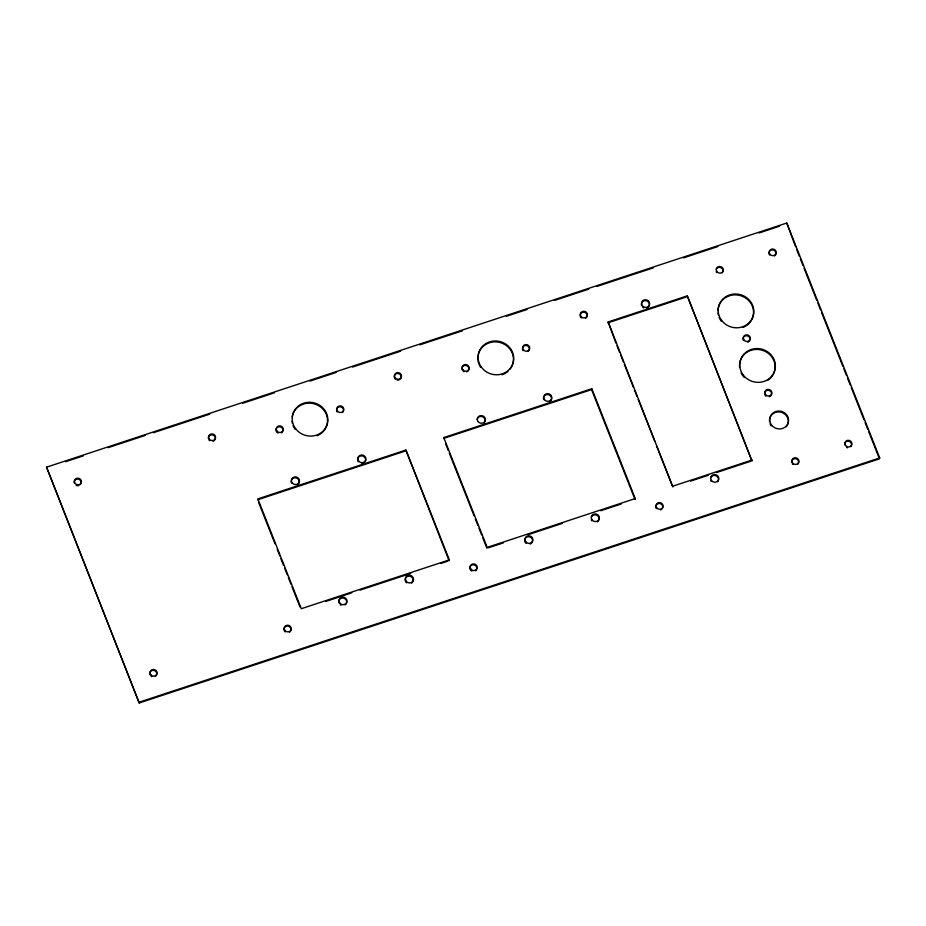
<?xml version="1.0" encoding="UTF-8"?>
<svg xmlns="http://www.w3.org/2000/svg" width="926" height="926" viewBox="0 0 926 926"><rect width="100%" height="100%" fill="white"/><g stroke="black" fill="none" stroke-linecap="round" stroke-linejoin="round"><path stroke-width="1.39" d="M46.555 467.167L139.201 702.984L879.445 458.833L879.7 457.942L786.799 223.016L46.555 467.167L139.201 702.984M449.341 559.883L449.087 560.762L405.912 450.048L257.845 498.882L301.274 608.718L449.341 559.883L405.912 450.048M443.751 437.57L443.496 438.449L591.564 389.615L591.818 388.735L443.751 437.57L487.18 547.393L635.248 498.558L591.818 388.735M615.894 343.014L608.174 321.947L687.289 295.857L751.935 460.87L687.289 295.857M635.248 498.558L634.993 499.438L591.564 389.615M672.832 486.96L608.174 321.947M786.799 223.016L795.561 246.721M65.526 461.715L83.386 455.824M108.099 447.675L145.185 435.44M153.427 432.72L209.727 414.154M242.693 403.273L274.281 392.855M309.99 381.084L336.08 372.472M352.563 367.043L400.622 351.185M419.848 344.842L462.421 330.802M506.372 316.31L526.975 309.515M554.442 300.452L588.774 289.132M597.015 286.412L653.328 267.834M683.538 257.868L717.87 246.547M759.077 232.958L779.669 226.164M607.919 322.827L687.023 296.737M257.59 499.774L405.657 450.927M673.086 486.081L752.19 459.99M325.697 601.46L351.753 592.86M359.971 590.151L410.704 573.425M440.857 563.471L447.721 561.214M488.291 547.822L503.374 542.856M528.051 534.719L562.325 523.41M600.719 510.747L621.277 503.964M690.553 481.115L708.286 475.269M716.469 472.573L750.569 461.322M139.456 702.105L879.7 457.942M796.626 249.407L799.277 256.12M800.342 258.805L802.992 265.519M804.057 268.204L816.801 300.418M817.866 303.103L820.517 309.816M821.582 312.502L842.81 366.198M843.875 368.884L846.526 375.597M847.591 378.283L850.242 384.996M851.307 387.681L864.051 419.895M865.115 422.58L867.766 429.294M868.831 431.979L878.913 457.49M616.959 345.699L619.621 352.424M620.686 355.121L623.348 361.846M624.413 364.531L633.453 387.404M634.518 390.101L637.181 396.826M638.245 399.511L654.74 441.216M656.87 446.598L672.299 485.618M445.614 443.809L448.253 450.511M449.318 453.184L474.216 516.129M475.269 518.815L477.92 525.505M478.974 528.19L481.624 534.881M482.689 537.566L486.926 548.285M258.643 502.448L275.068 543.967M277.187 549.326L279.837 556.017M280.891 558.702L283.541 565.392M284.606 568.078L287.245 574.768M288.31 577.454L290.961 584.144M292.014 586.829L299.966 606.912M478.302 354.438A17.895 16.83 16.2 0 1 502.957 343.558A17.895 16.83 16.2 0 1 510.168 369.011M507.888 371.442A17.895 16.83 16.2 0 1 506.082 372.796M505.121 373.375A17.895 16.83 16.2 0 1 501.996 374.764M480.571 367.263A17.895 16.83 16.2 0 1 479.02 364.242M478.638 363.189A17.895 16.83 16.2 0 1 478.105 361.013M477.943 359.925A17.895 16.83 16.2 0 1 478.082 355.515M292.176 416.827A17.895 16.83 16.2 0 1 320.558 406.965A17.895 16.83 16.2 0 1 317.155 435.683M295.313 429.514A17.895 16.83 16.2 0 1 293.114 425.566M292.431 423.425A17.895 16.83 16.2 0 1 292.049 421.237M769.494 421.492A9.491 8.924 16.2 0 1 781.602 412.371A9.491 8.924 16.2 0 1 786.209 426.77M771.231 425.879A9.491 8.924 16.2 0 1 770.062 423.784M739.596 367.483A17.895 16.83 16.2 0 1 764.621 351.128A17.895 16.83 16.2 0 1 767.735 380.355M744.354 377.519A17.895 16.83 16.2 0 1 741.113 372.842M717.939 310.719A17.895 16.83 16.2 0 1 733.554 294.931A17.895 16.83 16.2 0 1 752.884 307.698A17.895 16.83 16.2 0 1 743.15 327.387M721.308 321.218A17.895 16.83 16.2 0 1 719.097 317.259M718.414 315.129A17.895 16.83 16.2 0 1 718.032 312.942M764.83 394.684A3.519 3.31 16.2 0 1 768.661 390.332A3.519 3.31 16.2 0 1 770.826 395.784M770.154 396.363A3.519 3.31 16.2 0 1 769.356 396.745M765.883 396.108A3.519 3.31 16.2 0 1 765.258 395.46M743.069 338.407A3.519 3.31 16.2 0 1 747.965 336.057A3.519 3.31 16.2 0 1 749.25 341.243M748.59 341.81A3.519 3.31 16.2 0 1 747.78 342.203M743.254 340.131A3.519 3.31 16.2 0 1 743.046 339.275M716.296 269.211A3.519 3.31 16.2 0 1 721.342 267.903A3.519 3.31 16.2 0 1 722.211 272.869M716.655 272.545A3.519 3.31 16.2 0 1 716.215 271.758M522.449 348.998A3.519 3.31 16.2 0 1 527.369 345.78A3.519 3.31 16.2 0 1 527.982 351.533M523.086 350.63A3.519 3.31 16.2 0 1 522.658 349.854M462.12 369.821A3.519 3.31 16.2 0 1 464.146 365.585A3.519 3.31 16.2 0 1 468.672 367.657A3.519 3.31 16.2 0 1 466.646 371.893M463.961 371.731A3.519 3.31 16.2 0 1 463.174 371.257M276.006 430.289A3.519 3.31 16.2 0 1 280.925 427.06A3.519 3.31 16.2 0 1 281.55 432.824M278.055 433.055A3.519 3.31 16.2 0 1 277.279 432.569M276.642 431.921A3.519 3.31 16.2 0 1 276.214 431.134M336.566 409.454A3.519 3.31 16.2 0 1 341.462 407.093A3.519 3.31 16.2 0 1 342.747 412.278M337.191 411.954A3.519 3.31 16.2 0 1 336.543 410.322M655.793 507.008A3.519 3.31 16.2 0 1 660.284 503.617A3.519 3.31 16.2 0 1 661.997 508.964M661.326 509.543A3.519 3.31 16.2 0 1 660.527 509.937M656.43 508.64A3.519 3.31 16.2 0 1 656.002 507.865M469.91 567.453A3.519 3.31 16.2 0 1 475.223 565.323A3.519 3.31 16.2 0 1 475.432 570.856M471.936 571.087A3.519 3.31 16.2 0 1 471.16 570.613M470.535 569.953A3.519 3.31 16.2 0 1 469.887 568.321M581.412 318A3.519 3.31 16.2 0 1 581.111 313.092A3.519 3.31 16.2 0 1 586.285 313.393A3.519 3.31 16.2 0 1 585.683 318.255M394.453 377.889A3.519 3.31 16.2 0 1 398.284 373.537A3.519 3.31 16.2 0 1 400.449 379M398.979 379.961A3.519 3.31 16.2 0 1 397.173 380.077M395.506 379.324A3.519 3.31 16.2 0 1 394.881 378.665M290.185 631.601A3.519 3.31 16.2 0 1 289.525 632.18M285.254 631.926A3.519 3.31 16.2 0 1 284.571 627.446A3.519 3.31 16.2 0 1 289.178 626.555A3.519 3.31 16.2 0 1 290.671 630.872M213.073 441.274A3.519 3.31 16.2 0 0 214.543 440.313L215.029 439.584A3.519 3.31 16.2 0 0 213.258 435.127A3.519 3.31 16.2 0 0 208.628 436.655L208.362 437.489A3.519 3.31 16.2 0 0 208.338 438.357M209.612 440.637A3.519 3.31 16.2 0 1 208.975 439.989M74.138 482.62A3.519 3.31 16.2 0 1 78.641 479.228A3.519 3.31 16.2 0 1 80.354 484.576M78.872 485.537A3.519 3.31 16.2 0 1 76.198 485.374M710.798 477.561A4.063 3.831 16.2 0 1 716.62 476.045A4.063 3.831 16.2 0 1 717.627 481.775M711.214 481.393A4.063 3.831 16.2 0 1 710.705 480.501M641.579 305.696A4.063 3.831 16.2 0 1 646.012 300.672A4.063 3.831 16.2 0 1 648.501 306.969M647.737 307.64A4.063 3.831 16.2 0 1 646.799 308.08M643.709 307.907A4.063 3.831 16.2 0 1 642.806 307.351M150 674.753A3.519 3.31 16.2 0 1 151.748 670.632A3.519 3.31 16.2 0 1 156.286 672.056A3.519 3.31 16.2 0 1 155.325 676.443M151.841 676.663A3.519 3.31 16.2 0 1 151.065 676.188M791.649 462.201A3.519 3.31 16.2 0 1 796.152 458.81A3.519 3.31 16.2 0 1 797.865 464.157M792.922 464.482A3.519 3.31 16.2 0 1 792.297 463.833M844.628 444.723A3.519 3.31 16.2 0 1 849.119 441.332A3.519 3.31 16.2 0 1 850.832 446.679M847.556 447.767A3.519 3.31 16.2 0 1 846.677 447.49M769.008 252.566A3.519 3.31 16.2 0 1 774.31 250.437A3.519 3.31 16.2 0 1 774.518 255.97M769.622 255.067A3.519 3.31 16.2 0 1 768.974 253.435M338.997 603.034A3.993 3.762 16.2 0 1 340.988 598.346A3.993 3.762 16.2 0 1 346.127 599.979A3.993 3.762 16.2 0 1 345.039 604.944M341.081 605.199A3.993 3.762 16.2 0 1 340.201 604.655M412.301 582.477A4.063 3.831 16.2 0 1 411.538 583.149M406.607 582.859A4.063 3.831 16.2 0 1 405.877 582.107M405.38 581.204A4.063 3.831 16.2 0 1 409.28 576.122A4.063 3.831 16.2 0 1 412.857 581.644M357.586 459.967A4.063 3.831 16.2 0 1 362.772 456.055A4.063 3.831 16.2 0 1 364.751 462.224M363.05 463.336A4.063 3.831 16.2 0 1 362.02 463.532M358.327 461.842A4.063 3.831 16.2 0 1 357.83 460.951M291.192 480.872A4.063 3.831 16.2 0 1 297.315 478.406A4.063 3.831 16.2 0 1 297.559 484.796M291.401 482.851A4.063 3.831 16.2 0 1 291.158 481.867M526.107 543.342A3.993 3.762 16.2 0 1 525.54 538.006A3.993 3.762 16.2 0 1 531.13 537.636A3.993 3.762 16.2 0 1 531.698 542.972M530.945 543.62A3.993 3.762 16.2 0 1 530.031 544.06M591.378 516.951A4.063 3.831 16.2 0 1 597.629 515.736A4.063 3.831 16.2 0 1 597.432 521.824M591.783 520.782A4.063 3.831 16.2 0 1 591.286 519.891M543.724 399.638A4.063 3.831 16.2 0 1 545.75 394.87A4.063 3.831 16.2 0 1 550.993 396.525A4.063 3.831 16.2 0 1 549.882 401.583M477.087 419.559A4.063 3.831 16.2 0 1 482.747 416.839A4.063 3.831 16.2 0 1 484.229 422.823M481.474 367.321A17.895 16.83 16.2 0 0 512.171 365.307A17.895 16.83 16.2 0 0 494.114 341A17.895 16.83 16.2 0 0 481.474 367.321M295.579 428.634A17.895 16.83 16.2 0 0 326.265 426.62A17.895 16.83 16.2 0 0 308.219 402.312A17.895 16.83 16.2 0 0 295.579 428.634M771.485 424.999A9.491 8.924 16.2 0 0 787.76 423.934A9.491 8.924 16.2 0 0 778.187 411.04A9.491 8.924 16.2 0 0 771.485 424.999M743.127 374.891A17.895 16.83 16.2 0 0 773.823 372.877A17.895 16.83 16.2 0 0 755.766 348.57A17.895 16.83 16.2 0 0 743.127 374.891M721.562 320.338A17.895 16.83 16.2 0 0 752.248 318.324A17.895 16.83 16.2 0 0 734.202 294.017A17.895 16.83 16.2 0 0 721.562 320.338M765.513 394.58A3.519 3.31 16.2 0 0 771.566 394.175A3.519 3.31 16.2 0 0 768.001 389.395A3.519 3.31 16.2 0 0 765.513 394.58M743.948 340.027A3.519 3.31 16.2 0 0 749.991 339.634A3.519 3.31 16.2 0 0 746.437 334.842A3.519 3.31 16.2 0 0 743.948 340.027M845.519 445.475A3.519 3.31 16.2 0 0 851.573 445.082A3.519 3.31 16.2 0 0 848.019 440.29A3.519 3.31 16.2 0 0 845.519 445.475M716.909 271.654A3.519 3.31 16.2 0 0 722.951 271.26A3.519 3.31 16.2 0 0 719.398 266.468A3.519 3.31 16.2 0 0 716.909 271.654M769.876 254.187A3.519 3.31 16.2 0 0 775.919 253.793A3.519 3.31 16.2 0 0 772.365 249.001A3.519 3.31 16.2 0 0 769.876 254.187M523.34 349.75A3.519 3.31 16.2 0 0 529.394 349.357A3.519 3.31 16.2 0 0 525.841 344.565A3.519 3.31 16.2 0 0 523.34 349.75M462.803 369.717A3.519 3.31 16.2 0 0 468.857 369.324A3.519 3.31 16.2 0 0 465.292 364.531A3.519 3.31 16.2 0 0 462.803 369.717M276.909 431.041A3.519 3.31 16.2 0 0 282.951 430.636A3.519 3.31 16.2 0 0 279.397 425.856A3.519 3.31 16.2 0 0 276.909 431.041M337.446 411.063A3.519 3.31 16.2 0 0 343.488 410.669A3.519 3.31 16.2 0 0 339.935 405.889A3.519 3.31 16.2 0 0 337.446 411.063M656.684 507.761A3.519 3.31 16.2 0 0 662.738 507.367A3.519 3.31 16.2 0 0 659.185 502.575A3.519 3.31 16.2 0 0 656.684 507.761M581.042 316.472A3.519 3.31 16.2 0 0 587.084 316.079A3.519 3.31 16.2 0 0 583.53 311.286A3.519 3.31 16.2 0 0 581.042 316.472M395.136 377.785A3.519 3.31 16.2 0 0 401.19 377.391A3.519 3.31 16.2 0 0 397.624 372.599A3.519 3.31 16.2 0 0 395.136 377.785M470.79 569.073A3.519 3.31 16.2 0 0 476.832 568.68A3.519 3.31 16.2 0 0 473.279 563.888A3.519 3.31 16.2 0 0 470.79 569.073M284.884 630.386A3.519 3.31 16.2 0 0 290.926 629.993A3.519 3.31 16.2 0 0 287.373 625.212A3.519 3.31 16.2 0 0 284.884 630.386M209.241 439.098A3.519 3.31 16.2 0 0 215.283 438.704A3.519 3.31 16.2 0 0 211.73 433.924A3.519 3.31 16.2 0 0 209.241 439.098M150.683 674.649A3.519 3.31 16.2 0 0 156.737 674.255A3.519 3.31 16.2 0 0 153.184 669.463A3.519 3.31 16.2 0 0 150.683 674.649M75.041 483.36A3.519 3.31 16.2 0 0 81.083 482.967A3.519 3.31 16.2 0 0 77.529 478.175A3.519 3.31 16.2 0 0 75.041 483.36M711.469 480.513A4.063 3.831 16.2 0 0 718.437 480.062A4.063 3.831 16.2 0 0 714.34 474.529A4.063 3.831 16.2 0 0 711.469 480.513M642.343 305.719A4.063 3.831 16.2 0 0 649.311 305.256A4.063 3.831 16.2 0 0 645.214 299.735A4.063 3.831 16.2 0 0 642.343 305.719M792.552 462.942A3.519 3.31 16.2 0 0 798.594 462.549A3.519 3.31 16.2 0 0 795.04 457.757A3.519 3.31 16.2 0 0 792.552 462.942M339.749 603.034A3.993 3.762 16.2 0 0 346.602 602.583A3.993 3.762 16.2 0 0 342.574 597.154A3.993 3.762 16.2 0 0 339.749 603.034M406.144 581.215A4.063 3.831 16.2 0 0 413.112 580.764A4.063 3.831 16.2 0 0 409.014 575.243A4.063 3.831 16.2 0 0 406.144 581.215M292.165 482.874A4.063 3.831 16.2 0 0 299.133 482.411A4.063 3.831 16.2 0 0 295.035 476.89A4.063 3.831 16.2 0 0 292.165 482.874M358.582 460.963A4.063 3.831 16.2 0 0 365.562 460.511A4.063 3.831 16.2 0 0 361.453 454.979A4.063 3.831 16.2 0 0 358.582 460.963M525.644 541.71A3.993 3.762 16.2 0 0 532.508 541.27A3.993 3.762 16.2 0 0 528.468 535.83A3.993 3.762 16.2 0 0 525.644 541.71M544.488 399.65A4.063 3.831 16.2 0 0 551.456 399.199A4.063 3.831 16.2 0 0 547.359 393.666A4.063 3.831 16.2 0 0 544.488 399.65M592.038 519.903A4.063 3.831 16.2 0 0 599.018 519.451A4.063 3.831 16.2 0 0 594.909 513.918A4.063 3.831 16.2 0 0 592.038 519.903M478.059 421.561A4.063 3.831 16.2 0 0 485.039 421.099A4.063 3.831 16.2 0 0 480.93 415.577A4.063 3.831 16.2 0 0 478.059 421.561"/></g></svg>
